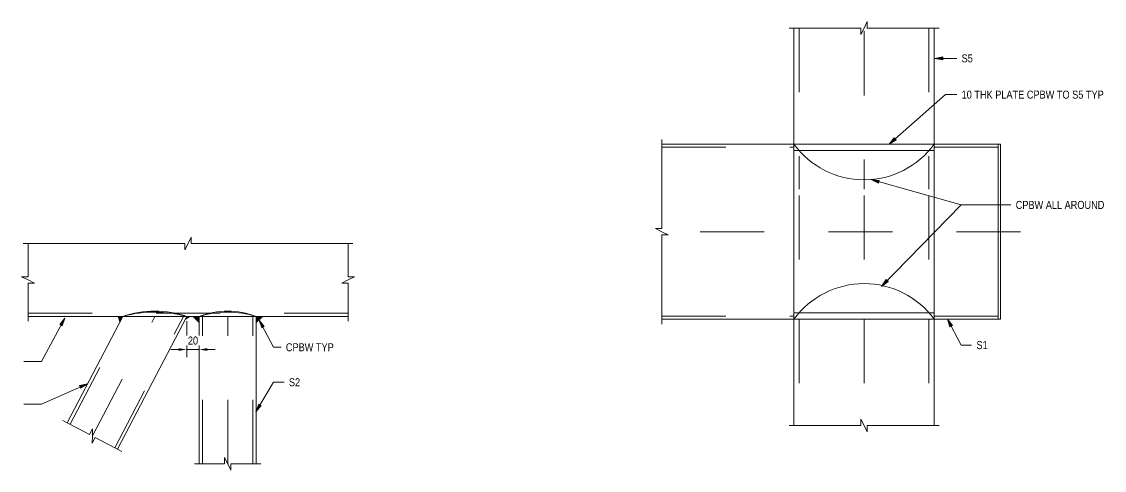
# Model space of a CAD drawing. Header units: metres. Extents: x 3.4 to 18.4, y -2.6 to 3.4.
# Drawn here: x 14.658 to 16.349, y 2.112 to 2.812 of the extents above; entities that cross this region are included whole.
import ezdxf

# ---------------------------------------------------------------- set-up
doc = ezdxf.new("R2010")
doc.units = ezdxf.units.M
doc.linetypes.add('JacobsCenter', pattern=[0.015, 0.009, -0.0015, 0.003, -0.0015])
doc.linetypes.add('JacobsDash', pattern=[0.0045, 0.003, -0.0015])
doc.layers.get('Defpoints').update_dxf_attribs({"color": 41})
for name, color, linetype, lineweight in [('A-ANNO-DIMS', 7, 'Continuous', 9), ('A-ANNO-NOTE', 7, 'Continuous', 18), ('A-DETL', 7, 'Continuous', 13), ('A-DETL-GENF', 7, 'Continuous', 9), ('G-ANNO-TEXT', 7, 'Continuous', 9)]:
    doc.layers.add(name, color=color, linetype=linetype, lineweight=lineweight)
doc.styles.add('Arial Narrow', font='ARIALN.TTF', dxfattribs={"height": 0.0125})
doc.dimstyles.new('Dimension_Standard_O__mm_', dxfattribs={"dimscale": 0.3048, "dimtxt": 0.012793, "dimasz": 0.04101, "dimexe": 0.03937, "dimexo": 0.024606, "dimgap": 0.024606, "dimtad": 1, "dimdec": 0, "dimlfac": 1000, "dimzin": 0, "dimdsep": 46, "dimtxsty": 'Arial Narrow', "dimsah": 1, "dimcen": 0.09, "dimaunit": 1, "dimadec": 4, "dimazin": 0, "dimtfac": 1, "dimtdec": 4, "dimtix": 1, "dimtmove": 0, "dimatfit": 3, "dimfxl": 1, "dimtvp": 1, "dimtfill": 1, "dimtolj": 1, "dimtzin": 0, "dimlwd": 18, "dimlwe": 18, "dimarcsym": 2})

# ---------------------------------------------------------------- blocks, each defined once
blk = doc.blocks.new('CS_DET_Pile-Column_BreakLine - Standard BreakLine-8288101-DRG-283203 - DETAIL B')
at = {"layer": 'A-DETL-GENF', "lineweight": 18}
for p, q in [((0, 0.0002), (0.0194, 0.0002)), ((0.0889, 0.0002), (0.0694, 0.0002))]:
    blk.add_line(p, q, dxfattribs=at)
blk = doc.blocks.new('CS_DET_Pile-Column_BreakLine - Standard BreakLine-8288110-DRG-283203 - DETAIL B')
at = {"layer": 'A-DETL-GENF', "lineweight": 18}
for p, q in [((0, -0.0002), (0.032, -0.0002)), ((0.1141, -0.0002), (0.082, -0.0002))]:
    blk.add_line(p, q, dxfattribs=at)
blk = doc.blocks.new('CS_DET_Pile-Column_BreakLine - Standard BreakLine-8288111-DRG-283203 - DETAIL B')
at = {"layer": 'A-DETL-GENF', "lineweight": 18}
for p, q in [((0, 0.0002), (0.032, 0.0002)), ((0.1141, 0.0002), (0.082, 0.0002))]:
    blk.add_line(p, q, dxfattribs=at)
blk = doc.blocks.new('CS_DET_Pile-Column_BreakLine - Standard BreakLine-8825827-DRG-283203 - DETAIL B')
at = {"layer": 'A-DETL-GENF', "lineweight": 18}
for p, q in [((0, -0.0002), (0.225, -0.0002)), ((0.5, -0.0002), (0.275, -0.0002))]:
    blk.add_line(p, q, dxfattribs=at)
blk = doc.blocks.new('CS_DET_Pile-Column_BreakLine - Standard BreakLine-8289028-DRG-283203 - DETAIL C')
at = {"layer": 'A-DETL-GENF', "lineweight": 18}
for p, q in [((0, -0.0002), (0.1115, -0.0002)), ((0.2731, -0.0002), (0.1616, -0.0002))]:
    blk.add_line(p, q, dxfattribs=at)
blk = doc.blocks.new('CS_DET_Pile-Column_BreakLine - Standard BreakLine-8289166-DRG-283203 - DETAIL C')
at = {"layer": 'A-DETL-GENF', "lineweight": 18}
for p, q in [((0, 0.0002), (0.0846, 0.0002)), ((0.2191, 0.0002), (0.1346, 0.0002))]:
    blk.add_line(p, q, dxfattribs=at)
blk = doc.blocks.new('CS_DET_Pile-Column_BreakLine - Standard BreakLine-8289259-DRG-283203 - DETAIL C')
at = {"layer": 'A-DETL-GENF', "lineweight": 18}
for p, q in [((0, -0.0002), (0.0846, -0.0002)), ((0.2191, -0.0002), (0.1346, -0.0002))]:
    blk.add_line(p, q, dxfattribs=at)
blk = doc.blocks.new('DIMBLOCK22-DRG-283203 - DETAIL B')
at = {"layer": 'A-ANNO-DIMS', "color": 0, "lineweight": 18, "transparency": 16777216}
for p, q in [((14.9161, 2.3442), (14.9161, 2.2881)), ((14.9357, 2.3442), (14.9357, 2.2881)), ((14.9036, 2.3001), (14.8911, 2.3001)), ((14.9161, 2.3001), (14.9357, 2.3001)), ((14.9482, 2.3001), (14.9607, 2.3001))]:
    blk.add_line(p, q, dxfattribs=at)
at = {"layer": 'A-ANNO-DIMS', "color": 0, "transparency": 16777216}
for points in [[(14.9036, 2.3022), (14.9036, 2.298), (14.9161, 2.3001)], [(14.9482, 2.3022), (14.9482, 2.298), (14.9357, 2.3001)]]:
    blk.add_solid(points, dxfattribs=at)
at = {"layer": 'Defpoints', "color": 0, "transparency": 16777216}
for p in [(14.9161, 2.3517), (14.9357, 2.3517)]:
    blk.add_point(p, dxfattribs=at)
at = {"layer": 'A-ANNO-DIMS', "color": 0, "lineweight": 18, "transparency": 16777216, "insert": (14.9259, 2.314), "char_height": 0.0125, "width": 0.019007, "attachment_point": 5, "style": 'Arial Narrow', "bg_fill": 3, "box_fill_scale": 1.1, "bg_fill_color": 256, "bg_fill_true_color": 13158600, "bg_fill_transparency": 0}
blk.add_mtext('\\A1;20', dxfattribs=at)
at = {"layer": 'Defpoints', "color": 0, "transparency": 16777216}
blk.add_point((14.9357, 2.3001), dxfattribs=at)

msp = doc.modelspace()

# ---------------------------------------------------------------- hatches: boundary and pattern name
at = {"layer": 'A-DETL-GENF'}
for points in [[(14.8117, 2.3433), (14.8162, 2.3517), (14.8091, 2.3517)], [(14.9143, 2.3474), (14.9212, 2.3517), (14.9165, 2.3517)], [(14.9358, 2.3422), (14.9358, 2.3517), (14.926, 2.3517)], [(15.0246, 2.3422), (15.0344, 2.3517), (15.0246, 2.3517)]]:
    msp.add_hatch(color=256, dxfattribs=at).paths.add_polyline_path(points)
at = {"layer": 'G-ANNO-TEXT'}
for points in [[(16.0845, 2.7544), (16.097, 2.7522), (16.097, 2.7566)], [(16.0133, 2.6204), (16.0241, 2.6271), (16.0212, 2.6304)], [(15.9851, 2.5653), (15.9966, 2.5598), (15.9978, 2.564)], [(16.0014, 2.3987), (16.0117, 2.4061), (16.0086, 2.4092)], [(14.7258, 2.3492), (14.7179, 2.3393), (14.7218, 2.3372)], [(15.0292, 2.3459), (15.0332, 2.3339), (15.0371, 2.3359)], [(16.1042, 2.3477), (16.1081, 2.3356), (16.112, 2.3376)], [(14.761, 2.2468), (14.7487, 2.2438), (14.7505, 2.2398)], [(15.0243, 2.2031), (15.0326, 2.2127), (15.0288, 2.2149)]]:
    msp.add_hatch(color=256, dxfattribs=at).paths.add_polyline_path(points)

# ---------------------------------------------------------------- linework, layer by layer
at = {"layer": 'A-ANNO-NOTE'}
for p, q in [((15.974, 2.8017), (15.979, 2.8117)), ((15.979, 2.8017), (15.979, 2.8117)), ((15.8644, 2.8017), (15.8569, 2.8017)), ((15.969, 2.8017), (15.949, 2.8017)), ((15.969, 2.8017), (15.969, 2.7917)), ((15.974, 2.8017), (15.969, 2.7917)), ((15.979, 2.8017), (15.999, 2.8017)), ((16.0835, 2.8017), (16.091, 2.8017)), ((15.6582, 2.6205), (15.6582, 2.628)), ((15.6582, 2.489), (15.6582, 2.509)), ((15.6582, 2.489), (15.6482, 2.489)), ((15.6582, 2.484), (15.6482, 2.489)), ((14.9183, 2.4657), (14.9233, 2.4757)), ((14.9233, 2.4657), (14.9233, 2.4757)), ((15.6582, 2.484), (15.6682, 2.479)), ((15.6582, 2.479), (15.6682, 2.479)), ((15.6582, 2.479), (15.6582, 2.459)), ((14.6683, 2.4657), (14.6608, 2.4657)), ((14.9133, 2.4657), (14.8933, 2.4657)), ((14.9133, 2.4657), (14.9133, 2.4557)), ((14.9183, 2.4657), (14.9133, 2.4557)), ((14.9233, 2.4657), (14.9433, 2.4657)), ((15.1683, 2.4657), (15.1758, 2.4657)), ((14.6683, 2.4137), (14.6683, 2.4337)), ((15.1683, 2.4137), (15.1683, 2.4337)), ((14.6683, 2.4137), (14.6583, 2.4137)), ((14.6683, 2.4087), (14.6583, 2.4137)), ((14.6683, 2.4087), (14.6783, 2.4037)), ((14.6683, 2.4037), (14.6783, 2.4037)), ((14.6683, 2.4037), (14.6683, 2.3837)), ((15.1683, 2.4087), (15.1583, 2.4037)), ((15.1683, 2.4037), (15.1583, 2.4037)), ((15.1683, 2.4137), (15.1783, 2.4137)), ((15.1683, 2.4087), (15.1783, 2.4137)), ((15.1683, 2.4037), (15.1683, 2.3837)), ((14.6683, 2.3517), (14.6683, 2.3442)), ((15.1683, 2.3517), (15.1683, 2.3442)), ((15.6582, 2.3474), (15.6582, 2.3399)), ((14.7295, 2.1859), (14.7228, 2.1894)), ((15.8644, 2.1817), (15.8569, 2.1817)), ((15.969, 2.1817), (15.949, 2.1817)), ((15.969, 2.1817), (15.969, 2.1917)), ((15.974, 2.1817), (15.969, 2.1917)), ((15.974, 2.1817), (15.979, 2.1717)), ((15.979, 2.1817), (15.979, 2.1717)), ((15.979, 2.1817), (15.999, 2.1817)), ((16.0835, 2.1817), (16.091, 2.1817)), ((14.7644, 2.1676), (14.7467, 2.1769)), ((14.7644, 2.1676), (14.7691, 2.1765)), ((14.7689, 2.1653), (14.7687, 2.1541)), ((14.7689, 2.1653), (14.7691, 2.1765)), ((14.7733, 2.163), (14.7687, 2.1541)), ((14.7733, 2.163), (14.791, 2.1537)), ((14.8082, 2.1447), (14.8149, 2.1412)), ((14.9752, 2.1217), (14.9752, 2.1317)), ((14.9802, 2.1217), (14.9752, 2.1317)), ((14.9357, 2.1217), (14.9282, 2.1217)), ((14.9752, 2.1217), (14.9552, 2.1217)), ((14.9802, 2.1217), (14.9852, 2.1117)), ((14.9852, 2.1217), (14.9852, 2.1117)), ((14.9852, 2.1217), (15.0052, 2.1217)), ((15.0246, 2.1217), (15.0321, 2.1217))]:
    msp.add_line(p, q, dxfattribs=at)
at = {"layer": 'A-DETL', "lineweight": 18}
for p, q in [((15.8644, 2.1817), (15.8644, 2.8017)), ((16.0835, 2.8017), (16.0835, 2.1817)), ((15.6582, 2.6205), (15.8644, 2.6205)), ((15.8644, 2.6205), (16.0835, 2.6205)), ((15.8644, 2.6105), (16.0835, 2.6105)), ((16.0835, 2.6205), (16.1833, 2.6205)), ((14.6683, 2.3517), (15.1683, 2.3517)), ((14.7295, 2.1859), (14.8162, 2.3517)), ((14.8082, 2.1447), (14.9165, 2.3517)), ((14.9357, 2.1217), (14.9357, 2.3517)), ((15.0246, 2.1217), (15.0246, 2.3517)), ((15.8644, 2.3574), (16.0835, 2.3574)), ((15.6582, 2.3474), (15.8644, 2.3474)), ((15.8644, 2.3474), (16.0835, 2.3474)), ((16.0835, 2.3474), (16.1833, 2.3474))]:
    msp.add_line(p, q, dxfattribs=at)
at = {"layer": 'A-DETL', "linetype": 'JacobsDash', "lineweight": 18}
for p, q in [((15.8726, 2.8017), (15.8726, 2.5505)), ((16.0753, 2.8017), (16.0753, 2.5505)), ((15.6582, 2.6157), (15.8644, 2.6157)), ((16.0835, 2.6157), (16.1833, 2.6157)), ((15.8726, 2.5405), (15.8726, 2.3574)), ((16.0753, 2.5405), (16.0753, 2.3574)), ((14.6683, 2.3567), (15.1683, 2.3567)), ((14.7339, 2.1836), (14.8218, 2.3517)), ((14.8038, 2.147), (14.9109, 2.3517)), ((14.9407, 2.1217), (14.9407, 2.3517)), ((15.0196, 2.1217), (15.0196, 2.3517)), ((15.6582, 2.3522), (15.8644, 2.3522)), ((16.0835, 2.3522), (16.1833, 2.3522)), ((15.8726, 2.3474), (15.8726, 2.1817)), ((16.0753, 2.3474), (16.0753, 2.1817))]:
    msp.add_line(p, q, dxfattribs=at)
at = {"layer": 'A-DETL', "linetype": 'JacobsCenter', "lineweight": 18}
for p, q in [((15.974, 2.7966), (15.974, 2.5505)), ((15.974, 2.5405), (15.974, 2.3574)), ((16.2182, 2.484), (15.6582, 2.484)), ((14.7689, 2.1653), (14.8663, 2.3517)), ((14.9802, 2.1217), (14.9802, 2.3517)), ((15.974, 2.3474), (15.974, 2.1868))]:
    msp.add_line(p, q, dxfattribs=at)
at = {"layer": 'A-DETL', "lineweight": 9}
for p, q in [((16.1833, 2.6205), (16.1873, 2.6205)), ((16.1833, 2.3474), (16.1833, 2.6205)), ((16.1873, 2.3474), (16.1873, 2.6205)), ((16.1873, 2.3474), (16.1833, 2.3474))]:
    msp.add_line(p, q, dxfattribs=at)
at = {"layer": 'A-DETL'}
for p, q in [((14.8091, 2.3517), (14.8117, 2.3433)), ((14.8162, 2.3517), (14.8091, 2.3517)), ((14.8117, 2.3433), (14.8162, 2.3517)), ((14.9165, 2.3517), (14.9143, 2.3474)), ((14.9143, 2.3474), (14.9212, 2.3517)), ((14.9212, 2.3517), (14.9165, 2.3517)), ((14.926, 2.3517), (14.9358, 2.3422)), ((14.9358, 2.3517), (14.926, 2.3517)), ((14.9358, 2.3422), (14.9358, 2.3517)), ((15.0344, 2.3517), (15.0246, 2.3517)), ((15.0246, 2.3517), (15.0246, 2.3422)), ((15.0246, 2.3422), (15.0344, 2.3517))]:
    msp.add_line(p, q, dxfattribs=at)
at = {"layer": 'A-DETL', "lineweight": 9}
for centre, start, end in [((15.974, 2.7008), 216.219, 323.781), ((15.974, 2.2672), 36.219, 143.781)]:
    msp.add_arc(centre, 0.1358, start, end, dxfattribs=at)
at = {"layer": 'A-DETL', "lineweight": 18}
for centre, radius, start, end in [((14.8663, 2.2069), 0.1532, 70.8831, 109.1169), ((14.866, 2.1738), 0.1848, 74.2571, 105.2569), ((14.9801, 2.2394), 0.1207, 68.4371, 111.5629), ((14.9802, 2.2129), 0.1457, 72.2446, 107.7554)]:
    msp.add_arc(centre, radius, start, end, dxfattribs=at)
at = {"layer": 'G-ANNO-TEXT'}
for p, q in [((16.097, 2.7566), (16.0845, 2.7544)), ((16.097, 2.7522), (16.097, 2.7566)), ((16.0845, 2.7544), (16.097, 2.7522)), ((16.0845, 2.7544), (16.1188, 2.7544)), ((16.0133, 2.6204), (16.1009, 2.6978)), ((16.1009, 2.6978), (16.1188, 2.6978)), ((16.0212, 2.6304), (16.0133, 2.6204)), ((16.0133, 2.6204), (16.0241, 2.6271)), ((16.0241, 2.6271), (16.0212, 2.6304)), ((15.9851, 2.5653), (15.9966, 2.5598)), ((15.9978, 2.564), (15.9851, 2.5653)), ((15.9851, 2.5653), (16.1255, 2.5258)), ((15.9966, 2.5598), (15.9978, 2.564)), ((16.0014, 2.3987), (16.1255, 2.5258)), ((16.1255, 2.5258), (16.2033, 2.5258)), ((16.1255, 2.5258), (16.2033, 2.5258)), ((16.0086, 2.4092), (16.0014, 2.3987)), ((16.0014, 2.3987), (16.0117, 2.4061)), ((16.0117, 2.4061), (16.0086, 2.4092)), ((14.7258, 2.3492), (14.6891, 2.2813)), ((14.7258, 2.3492), (14.7179, 2.3393)), ((14.7179, 2.3393), (14.7218, 2.3372)), ((14.7218, 2.3372), (14.7258, 2.3492)), ((15.0292, 2.3459), (15.0332, 2.3339)), ((15.0371, 2.3359), (15.0292, 2.3459)), ((15.0292, 2.3459), (15.0519, 2.3037)), ((15.0332, 2.3339), (15.0371, 2.3359)), ((16.1042, 2.3477), (16.1081, 2.3356)), ((16.112, 2.3376), (16.1042, 2.3477)), ((16.1042, 2.3477), (16.1255, 2.307)), ((16.1081, 2.3356), (16.112, 2.3376)), ((15.0519, 2.3037), (15.0635, 2.3037)), ((16.1255, 2.307), (16.142, 2.307)), ((14.6619, 2.2813), (14.6616, 2.2813)), ((14.6891, 2.2813), (14.6619, 2.2813)), ((15.0243, 2.2031), (15.0519, 2.2491)), ((15.0519, 2.2491), (15.0682, 2.2491)), ((14.761, 2.2468), (14.6891, 2.2151)), ((14.761, 2.2468), (14.7487, 2.2438)), ((14.7487, 2.2438), (14.7505, 2.2398)), ((14.7505, 2.2398), (14.761, 2.2468)), ((14.6619, 2.2151), (14.6616, 2.2151)), ((14.6891, 2.2151), (14.6619, 2.2151)), ((15.0288, 2.2149), (15.0243, 2.2031)), ((15.0243, 2.2031), (15.0326, 2.2127)), ((15.0326, 2.2127), (15.0288, 2.2149))]:
    msp.add_line(p, q, dxfattribs=at)

# ---------------------------------------------------------------- block references
at = {"layer": 'A-DETL-GENF'}
for name, p in [('CS_DET_Pile-Column_BreakLine - Standard BreakLine-8289259-DRG-283203 - DETAIL C', (15.8644, 2.8018)), ('CS_DET_Pile-Column_BreakLine - Standard BreakLine-8825827-DRG-283203 - DETAIL B', (14.6683, 2.4659)), ('CS_DET_Pile-Column_BreakLine - Standard BreakLine-8289166-DRG-283203 - DETAIL C', (15.8644, 2.1815)), ('CS_DET_Pile-Column_BreakLine - Standard BreakLine-8288101-DRG-283203 - DETAIL B', (14.9357, 2.1215))]:
    msp.add_blockref(name, p, dxfattribs=at)
for name, p, rotation in [('CS_DET_Pile-Column_BreakLine - Standard BreakLine-8289028-DRG-283203 - DETAIL C', (15.658, 2.3474), 90), ('CS_DET_Pile-Column_BreakLine - Standard BreakLine-8288110-DRG-283203 - DETAIL B', (14.6682, 2.3517), 90), ('CS_DET_Pile-Column_BreakLine - Standard BreakLine-8288111-DRG-283203 - DETAIL B', (15.1685, 2.3517), 90), ('CS_DET_Pile-Column_BreakLine - Standard BreakLine-8288101-DRG-283203 - DETAIL B', (14.7294, 2.1857), 332.3881257118412)]:
    msp.add_blockref(name, p, dxfattribs=dict(at, rotation=rotation))

# ---------------------------------------------------------------- next in the draw order: texts
at = {"layer": 'G-ANNO-TEXT', "char_height": 0.0125, "attachment_point": 1, "style": 'Arial Narrow', "bg_fill": 3, "box_fill_scale": 1, "bg_fill_color": 256, "bg_fill_true_color": 13158600, "bg_fill_transparency": 0}
for s, insert in [('S5', (16.1263, 2.7607)), ('10 THK PLATE CPBW TO S5 TYP', (16.1263, 2.7041)), ('CPBW ALL AROUND', (16.2108, 2.532)), ('CPBW TYP', (15.071, 2.3099)), ('S1', (16.1495, 2.3133)), ('S2', (15.0757, 2.2553))]:
    msp.add_mtext(s, dxfattribs=dict(at, insert=insert))

# ---------------------------------------------------------------- next in the draw order: dimensions: what is measured, and where the dimension line sits
at = {"layer": 'A-ANNO-DIMS', "lineweight": 18}
dim = msp.add_linear_dim(base=(14.9357, 2.3001), p1=(14.9161, 2.3517), p2=(14.9357, 2.3517), dimstyle='Dimension_Standard_O__mm_', override={"dimpost": '<>', "dimfxl": 0.0196}, dxfattribs=at)
dim.commit()
dim.dimension.update_dxf_attribs({"geometry": 'DIMBLOCK22-DRG-283203 - DETAIL B', "text_midpoint": (14.9259, 2.314)})

doc.saveas('drawing.dxf')
